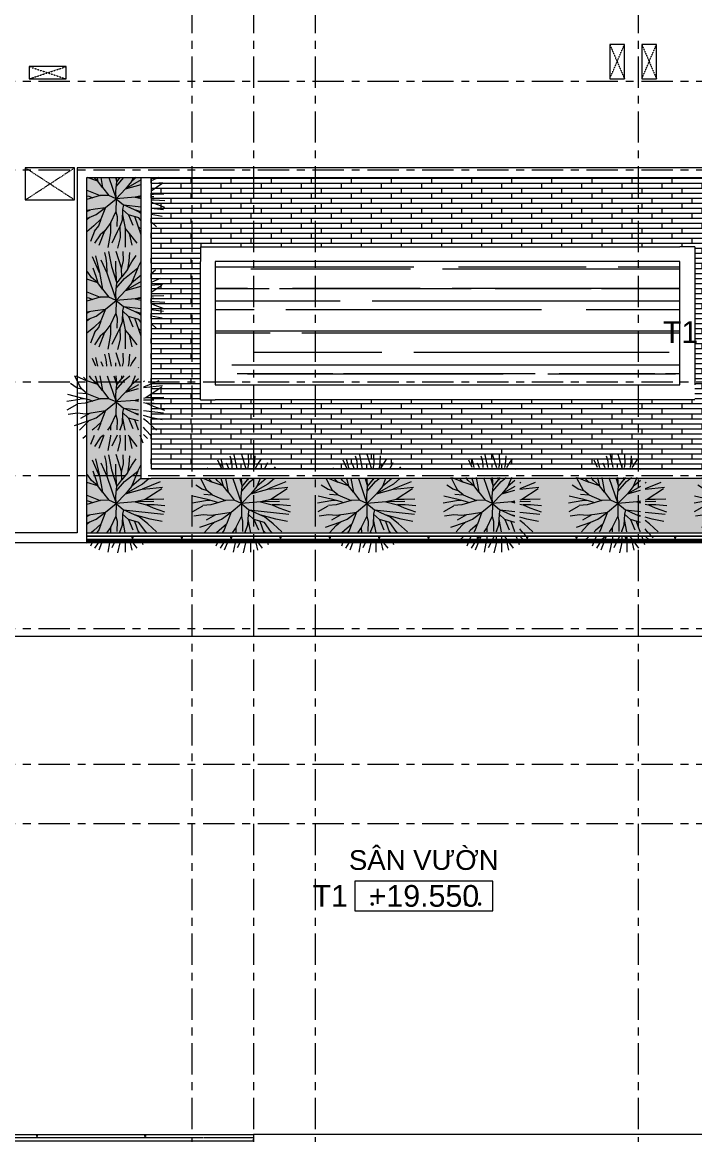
# Model space of a CAD drawing. Header units: millimetres. Extents: x -55734 to 162275, y -23881 to 125548.
# Drawn here: x 4513 to 18150, y 11595 to 34149 of the extents above; entities that cross this region are included whole.
import ezdxf
from ezdxf.enums import TextEntityAlignment as Align
from ezdxf.xclip import XClip

# ---------------------------------------------------------------- set-up
doc = ezdxf.new("R2010")
doc.units = ezdxf.units.MM
doc.header["$XCLIPFRAME"] = 0
doc.linetypes.add('Dash', pattern=[6.35, 3.175, -3.175])
doc.linetypes.add('Grid Line', pattern=[22.225, 12.7, -3.175, 3.175, -3.175])
for name, color, linetype, lineweight in [('@ color hatch', 7, 'Continuous', 13), ('A-DETL-GENF', 31, 'Continuous', 5), ('A-DETL-GENF-HDLN', 161, 'Dash', 5), ('A-FLOR-PATT', 8, 'Continuous', 9), ('CHU-1', 7, 'Continuous', 9), ('DIM', 1, 'Continuous', 5), ('KI-HIEU-1', 151, 'Continuous', 9), ('L-SITE', 91, 'Continuous', 5), ('NET THAY 1', 41, 'Continuous', 5), ('NET THAY 2', 55, 'Continuous', 5), ('NET-THAY', 2, 'Continuous', 9), ('TRUC', 225, 'Continuous', 5)]:
    doc.layers.add(name, color=color, linetype=linetype, lineweight=lineweight)
doc.styles.add('Arial', font='arial_0.ttf')
doc.styles.add('TA1', font='arial_0.ttf')

# ---------------------------------------------------------------- blocks, each defined once
blk = doc.blocks.new('A$C1F0A2BF7')
at = {"layer": '@ color hatch', "ltscale": 0.5}
h = blk.add_hatch(dxfattribs=at)
h.set_pattern_fill('CROSS', color=139, scale=300)
h.set_pattern_definition([(0, (742137.54, 155410.93), (75, 75), [37.5, -112.5]), (90, (742156.29, 155392.18), (-75, 75), [37.5, -112.5])])
edge = h.paths.add_edge_path()
edge.add_line((91885.6, 76825.6), (57579.7, 76586.8))
edge.add_arc((57583.2, 76086.8), 500, 90.39889, 179.17047)
edge.add_line((57083.3, 76094), (94051.8, 76093.9))
edge.add_arc((91910, 73325.7), 3500, 52.27071, 90.39889)
edge = h.paths.add_edge_path()
edge.add_line((93525.8, 76092.4), (94052.3, 76092.4))
edge.add_arc((90717, 74840.3), 3562.6, 20.57572, 20.60192)
edge.add_line((94051.8, 76093.9), (93525.8, 76092.4))
edge = h.paths.add_edge_path()
edge.add_arc((101651.8, 69735.9), 4978.9, 199.90176, 210.6464)
edge.add_line((97368.3, 67197.9), (97668.2, 66748.3))
edge.add_line((97668.2, 66748.3), (97786.2, 66597.1))
edge.add_arc((101660.6, 69727.5), 4981, 218.93709, 284.81082)
edge.add_line((102933.9, 64912), (104142.7, 65227.9))
edge.add_arc((102693.4, 72082.8), 7006.5, 215.23061, 281.9378, ccw=False)
edge = h.paths.add_edge_path()
edge.add_line((95434.2, 71392.4), (95719.4, 71392.4))
edge.add_line((95719.4, 71392.4), (95434.2, 73405.5))
edge.add_arc((78357.8, 71186.5), 17220, 7.40371, 9.03039)
edge.add_line((95364.3, 73889.3), (95434.2, 71480.9))
edge.add_line((95434.2, 71480.9), (95430.4, 71192.4))
edge.add_line((95430.4, 71192.4), (95747.8, 71192.4))
edge.add_line((95747.8, 71192.4), (95740.7, 71242.4))
edge.add_line((95740.7, 71242.4), (95434.2, 71242.4))
edge.add_line((95434.2, 71242.4), (95434.2, 71392.4))
blk = doc.blocks.new('Railing - NBS_RailInfillPnl_Post-658471-MẶT BẰNG CHIẾU MÁI')
at = {"layer": 'NET THAY 2'}
for p, q in [((-13, -5), (-13, 5)), ((13, 5), (-13, 5)), ((13, 5), (13, -5)), ((-13, -5), (13, -5))]:
    blk.add_line(p, q, dxfattribs=at)
blk = doc.blocks.new('Railing - Railing-541580-MẶT BẰNG CHIẾU MÁI')
at = {"layer": 'NET THAY 1'}
for p, q in [((22751, 23727), (5826, 23727)), ((5826, 23727), (22751, 23727)), ((6744, 23660), (5826, 23660)), ((5826, 23600), (22751, 23600)), ((7744, 23660), (6756, 23660)), ((8744, 23660), (7756, 23660)), ((9744, 23660), (8756, 23660)), ((10744, 23660), (9756, 23660)), ((11744, 23660), (10756, 23660)), ((12744, 23660), (11756, 23660)), ((13744, 23660), (12756, 23660)), ((14744, 23660), (13756, 23660)), ((15744, 23660), (14756, 23660)), ((16744, 23660), (15756, 23660)), ((17744, 23660), (16756, 23660)), ((18744, 23660), (17756, 23660)), ((19744, 23660), (18756, 23660)), ((20744, 23660), (19756, 23660)), ((21744, 23660), (20756, 23660)), ((22744, 23660), (21756, 23660))]:
    blk.add_line(p, q, dxfattribs=at)
at = {"rotation": 270}
for p in [(7941, 23630), (10057, 23630), (12172, 23630), (14288, 23630), (16404, 23630), (18519, 23630), (20635, 23630)]:
    blk.add_blockref('Railing - NBS_RailInfillPnl_Post-658471-MẶT BẰNG CHIẾU MÁI', p, dxfattribs=at)
blk = doc.blocks.new('Top Rail Type - Top Rail_Internal_-541583-MẶT BẰNG CHIẾU MÁI')
at = {"layer": 'NET THAY 1'}
for p, q in [((6736, 23641), (5826, 23641)), ((5826, 23619), (6729, 23619)), ((7736, 23641), (6766, 23641)), ((6772, 23619), (7729, 23619)), ((7936, 23641), (7766, 23641)), ((7772, 23619), (7936, 23619)), ((8736, 23641), (7946, 23641)), ((7946, 23619), (8729, 23619)), ((9736, 23641), (8766, 23641)), ((8772, 23619), (9729, 23619)), ((10052, 23641), (9766, 23641)), ((9772, 23619), (10052, 23619)), ((10736, 23641), (10062, 23641)), ((10062, 23619), (10729, 23619)), ((11736, 23641), (10766, 23641)), ((10772, 23619), (11729, 23619)), ((12167, 23641), (11766, 23641)), ((11772, 23619), (12167, 23619)), ((12736, 23641), (12177, 23641)), ((12177, 23619), (12729, 23619)), ((13736, 23641), (12766, 23641)), ((12772, 23619), (13729, 23619)), ((14283, 23641), (13766, 23641)), ((13772, 23619), (14283, 23619)), ((14736, 23641), (14293, 23641)), ((14293, 23619), (14729, 23619)), ((15736, 23641), (14766, 23641)), ((14772, 23619), (15729, 23619)), ((16399, 23641), (15766, 23641)), ((15772, 23619), (16399, 23619)), ((16736, 23641), (16409, 23641)), ((16409, 23619), (16729, 23619)), ((17736, 23641), (16766, 23641)), ((16772, 23619), (17729, 23619)), ((18514, 23641), (17766, 23641)), ((17772, 23619), (18514, 23619)), ((18736, 23641), (18524, 23641)), ((18524, 23619), (18729, 23619)), ((19736, 23641), (18766, 23641)), ((18772, 23619), (19729, 23619)), ((20630, 23641), (19766, 23641)), ((19772, 23619), (20630, 23619)), ((20736, 23641), (20640, 23641)), ((20640, 23619), (20729, 23619)), ((21736, 23641), (20766, 23641)), ((20772, 23619), (21729, 23619)), ((22736, 23641), (21766, 23641)), ((21772, 23619), (22729, 23619)), ((22751, 23619), (22751, 23641))]:
    blk.add_line(p, q, dxfattribs=at)
blk = doc.blocks.new('ALB-RAILING 32 - ALB-BALUSTER-537417-MẶT BẰNG CHIẾU MÁI')
at = {"layer": 'NET THAY 1'}
for p, q in [((-30, 101), (-30, 92)), ((-30, 101), (30, 101)), ((-21, 101), (-30, 101)), ((-30, 92), (-29, 92)), ((30, 92), (-30, 92)), ((-30, 70), (-30, 63)), ((-30, 70), (30, 70)), ((-29, 70), (-30, 70)), ((-30, 63), (-15, 63)), ((30, 63), (-30, 63)), ((-7, 63), (-7, 15)), ((7, 15), (7, 63)), ((15, 63), (30, 63)), ((30, 101), (21, 101)), ((29, 92), (30, 92)), ((30, 70), (29, 70)), ((30, 92), (30, 101)), ((30, 63), (30, 70))]:
    blk.add_line(p, q, dxfattribs=at)
at = {"layer": 'NET THAY 1', "flags": 128}
for points in [[(-7, 3), (-7, 4), (-7, 4), (-7, 5), (-7, 5), (-7, 5), (-7, 6), (-7, 6), (-7, 7), (-7, 7), (-7, 8), (-7, 8), (-7, 9), (-7, 10), (-7, 10), (-7, 11), (-7, 11), (-7, 12), (-7, 12), (-7, 13), (-7, 14), (-7, 14), (-7, 15), (-7, 15)], [(7, 15), (7, 14), (7, 14), (7, 13), (7, 13), (7, 12), (7, 11), (7, 11), (7, 10), (7, 10), (7, 9), (7, 9), (7, 8), (7, 8), (7, 7), (7, 7), (7, 6), (7, 6), (7, 5), (7, 5), (7, 4), (7, 4), (7, 3), (7, 3), (7, 3), (7, 2), (7, 2), (7, 2), (7, 1), (7, 1), (7, 1), (7, 1), (7, 1), (7, 0), (7, 0), (7, 0), (7, 0), (7, 0), (7, 0), (7, 0)], [(7, 0), (7, 0), (7, -1), (7, -1), (7, -1), (7, -1), (7, -2)], [(-5, -5), (-5, -4), (-6, -4), (-6, -4)], [(0, -7), (0, -7), (-1, -7), (-1, -7), (-1, -7), (-1, -7), (-2, -7)], [(6, -4), (6, -4), (6, -4), (5, -4), (5, -5), (5, -5), (5, -5), (5, -5), (4, -5), (4, -6), (4, -6), (4, -6), (4, -6), (3, -6), (3, -6), (3, -6), (3, -7), (2, -7), (2, -7), (2, -7), (1, -7), (1, -7), (1, -7), (1, -7), (0, -7), (0, -7), (0, -7)]]:
    blk.add_lwpolyline(points, dxfattribs=at)
at = {"layer": 'NET THAY 1'}
for start, end in [(90, 270), (270, 90)]:
    blk.add_arc((0, 0), 7, start, end, dxfattribs=at)
blk = doc.blocks.new('Railing - Railing-573255-MẶT BẰNG CHIẾU MÁI')
at = {"layer": 'NET THAY 1'}
for p, q in [((401, 11600), (401, 0)), ((401, 11600), (9198, 11600)), ((461, 11540), (461, 11181)), ((461, 11540), (1192, 11540)), ((1204, 11540), (2192, 11540)), ((2204, 11540), (3192, 11540)), ((3204, 11540), (4192, 11540)), ((4204, 11540), (5192, 11540)), ((5204, 11540), (6192, 11540)), ((6204, 11540), (7192, 11540)), ((7204, 11540), (8192, 11540)), ((8204, 11540), (9192, 11540)), ((9198, 11600), (9198, 11590)), ((9198, 11504), (9198, 11492)), ((528, 127), (528, 11473)), ((528, 11473), (9198, 11473)), ((528, 11473), (528, 127)), ((528, 11473), (9198, 11473)), ((9198, 11482), (9198, 11473)), ((461, 11169), (461, 10181)), ((461, 10169), (461, 9181)), ((461, 9169), (461, 8181)), ((461, 8169), (461, 7181)), ((461, 7169), (461, 6181)), ((461, 6169), (461, 5181)), ((461, 5169), (461, 4181)), ((461, 4169), (461, 3181)), ((461, 3169), (461, 2181)), ((461, 2169), (461, 1181)), ((461, 1169), (461, 181)), ((461, 169), (461, 60)), ((1442, 60), (461, 60)), ((9198, 127), (528, 127)), ((9198, 127), (528, 127)), ((2442, 60), (1453, 60)), ((3442, 60), (2453, 60)), ((4442, 60), (3453, 60)), ((5442, 60), (4453, 60)), ((6442, 60), (5453, 60)), ((7442, 60), (6453, 60)), ((8442, 60), (7453, 60)), ((9198, 60), (8453, 60)), ((9198, 0), (401, 0))]:
    blk.add_line(p, q, dxfattribs=at)
for points, knots in [([(471, 11530), (470, 11531), (468, 11532), (467, 11534), (466, 11535), (465, 11535), (464, 11536), (464, 11537), (463, 11537), (462, 11538), (462, 11539), (461, 11539), (461, 11540), (461, 11540), (461, 11540)], [-1, -1, -1, -1, -0.833333, -0.75, -0.666667, -0.625, -0.583333, -0.5, -0.458333, -0.416667, -0.333333, -0.25, -0.166667, 0, 0, 0, 0]), ([(528, 11473), (528, 11473), (527, 11473), (527, 11474), (526, 11475), (525, 11475), (525, 11476), (524, 11477), (523, 11477), (522, 11478), (521, 11479), (520, 11480), (518, 11482), (517, 11484), (516, 11485)], [-1, -1, -1, -1, -0.833333, -0.75, -0.666667, -0.583333, -0.541667, -0.5, -0.416667, -0.375, -0.333333, -0.25, -0.166667, 0, 0, 0, 0]), ([(461, 60), (461, 60), (461, 60), (461, 61), (462, 61), (462, 62), (463, 62), (464, 63), (464, 64), (465, 65), (466, 66), (467, 66), (468, 68), (470, 69), (471, 70)], [0, 0, 0, 0, 0.166667, 0.25, 0.333333, 0.416667, 0.458333, 0.5, 0.583333, 0.666667, 0.708333, 0.75, 0.833333, 1, 1, 1, 1]), ([(516, 115), (517, 116), (518, 118), (520, 120), (521, 121), (522, 122), (523, 122), (524, 123), (525, 124), (525, 125), (526, 125), (527, 126), (527, 127), (528, 127), (528, 127)], [0, 0, 0, 0, 0.166667, 0.25, 0.333333, 0.375, 0.416667, 0.5, 0.541667, 0.583333, 0.666667, 0.75, 0.833333, 1, 1, 1, 1])]:
    blk.add_open_spline(points, degree=3, knots=knots, dxfattribs=at)
at = {"extrusion": (0, 0, -1), "zscale": -1}
for p, rotation in [((-431, 11570), 90), ((-2622, 11570), 90), ((-4814, 11570), 90), ((-7006, 11570), 90), ((-2622, 30), 270), ((-4814, 30), 270), ((-7006, 30), 270)]:
    blk.add_blockref('Railing - NBS_RailInfillPnl_Post-658471-MẶT BẰNG CHIẾU MÁI', p, dxfattribs=dict(at, rotation=rotation))
for p in [(-431, 9647), (-431, 7723), (-431, 5800), (-431, 3877), (-431, 1953), (-431, 30)]:
    blk.add_blockref('Railing - NBS_RailInfillPnl_Post-658471-MẶT BẰNG CHIẾU MÁI', p, dxfattribs=at)
blk = doc.blocks.new('CAY XANH 1 - new block_dwg_110_植栽_中_高木 - 落葉1_φ4000_H5500-1445069-IDEA-4th Storey - Detail-V34-MẶT BẰNG CHIẾU MÁI')
at = {"layer": 'L-SITE'}
for p, q in [((10, 497), (319, 856)), ((690, 856), (625, 696)), ((1738, 856), (1421, 728)), ((1421, 612), (1887, 662)), ((1855, 599), (1421, 313)), ((1538, 78), (1421, 76)), ((-1178, -520), (-1041, -445)), ((1021, -345), (303, -262)), ((1534, -57), (1421, -54)), ((1923, -449), (1421, -391)), ((1984, -88), (1545, -58)), ((-1178, -836), (-1077, -745)), ((1021, -1458), (762, -724)), ((1865, -721), (1421, -638)), ((-1024, -1718), (-864, -1308)), ((1021, -1236), (902, -1122)), ((1640, -1145), (1421, -943)), ((855, -1808), (552, -1405)), ((1438, -1391), (1421, -1374))]:
    blk.add_line(p, q, dxfattribs=at)
at = {"layer": 'L-SITE', "flags": 128}
for points in [[(-784, 856), (-743, 713), (-1165, 856)], [(-620, 856), (-546, 458), (-743, 713), (-903, 856)], [(-546, 458), (-295, 133), (-645, 125)], [(-292, 856), (0, 0), (-295, 133)], [(-22, 856), (30, 691), (162, 856)], [(1021, 120), (773, 64), (0, 0), (-10, 303), (30, 691), (18, 856)], [(818, 856), (625, 696), (384, 396), (0, 0), (305, -251), (268, -432)], [(1021, 760), (384, 396), (1021, 571)], [(-1178, 346), (-645, 125), (-1178, -32)], [(-1178, 119), (-1104, 101), (-945, 37)], [(-1178, -785), (-1092, -755), (-807, -637), (-423, -352), (0, 0), (-5, -527)], [(1021, 69), (773, 64), (1021, 4)], [(1939, 182), (1516, 167), (1421, 166)], [(-1178, -466), (-846, -416), (-423, -352), (-610, -834), (-905, -1095), (-1178, -1337)], [(508, -651), (268, -432), (248, -870), (165, -1101)], [(1021, -530), (743, -453), (305, -251)], [(1421, -128), (1512, -168), (1971, -338)], [(-867, -1310), (-703, -1095), (-608, -832)], [(-217, -960), (-5, -527), (44, -720), (39, -1126)], [(258, -651), (365, -1191), (365, -1967)], [(1021, -898), (931, -773), (508, -651), (685, -1070)], [(1021, -609), (935, -541), (743, -453)], [(-682, -1880), (-458, -1297), (-645, -1459), (-866, -1803)], [(-321, -1974), (-207, -1385), (-217, -960), (-458, -1297)], [(76, -1999), (175, -1573), (165, -1101), (52, -1342), (-170, -1795)], [(659, -1888), (552, -1405), (365, -1191)]]:
    blk.add_lwpolyline(points, dxfattribs=at)
blk = doc.blocks.new('CAY XANH 1 - new block_dwg-V35-MẶT BẰNG CHIẾU MÁI')
at = {"xscale": 0.5, "yscale": 0.5, "zscale": 0.5}
blk.add_blockref('CAY XANH 1 - new block_dwg_110_植栽_中_高木 - 落葉1_φ4000_H5500-1445069-IDEA-4th Storey - Detail-V34-MẶT BẰNG CHIẾU MÁI', (-494874, 495980), dxfattribs=at)
blk = doc.blocks.new('CAY XANH 1 - CAY XANH 1-V38-MẶT BẰNG CHIẾU MÁI')
blk.add_blockref('CAY XANH 1 - new block_dwg-V35-MẶT BẰNG CHIẾU MÁI', (494876, -495981))
blk = doc.blocks.new('CAY XANH 1 - new block_dwg_110_植栽_中_高木 - 落葉1_φ4000_H5500-1445069-IDEA-4th Storey - Detail-V39-MẶT BẰNG CHIẾU MÁI')
at = {"layer": 'L-SITE'}
for p, q in [((-667, 1111), (-958, 1760)), ((879, 1317), (625, 696)), ((1796, 880), (1057, 580)), ((1855, 599), (1188, 159)), ((-1178, -520), (-1041, -445)), ((1923, -449), (303, -262)), ((1984, -88), (1545, -58)), ((-1178, -836), (-1077, -745)), ((258, -651), (364, -1189)), ((926, -1189), (762, -724)), ((972, -1189), (902, -1122)), ((-1024, -1718), (-974, -1589)), ((-729, -1589), (-866, -1803)), ((-682, -1880), (-570, -1589)), ((-321, -1974), (-247, -1589)), ((-69, -1589), (-170, -1795)), ((76, -1999), (171, -1589)), ((365, -1589), (365, -1967)), ((659, -1888), (593, -1589)), ((855, -1808), (690, -1589)), ((1097, -1672), (1068, -1589))]:
    blk.add_line(p, q, dxfattribs=at)
at = {"layer": 'L-SITE', "flags": 128}
for points in [[(-838, 1808), (-670, 1129), (-546, 458), (-743, 713), (-989, 932), (-1147, 1149), (-1178, 1189)], [(-472, 1941), (-408, 1715), (-389, 1474), (-379, 1110)], [(-306, 1976), (-181, 1368), (30, 691), (242, 956)], [(-5, 2000), (224, 1272), (298, 1613), (285, 1980)], [(541, 1934), (518, 1586), (459, 1252), (641, 1557), (813, 1820)], [(-615, 1645), (-379, 1110), (0, 0), (-295, 133)], [(1939, 182), (1516, 167), (1206, 162), (773, 64), (0, 0), (-10, 303), (30, 691), (-10, 1257), (-10, 1592)], [(10, 497), (348, 890), (879, 1317), (1021, 1583)], [(-934, 1324), (-819, 978), (-743, 713), (-1178, 860)], [(1021, 1024), (625, 696), (384, 396), (0, 0), (305, -251), (268, -432)], [(459, 1252), (242, 956), (224, 1272)], [(1340, 1011), (1074, 790), (384, 396), (1064, 582), (1374, 607), (1887, 662)], [(-546, 458), (-295, 133), (-645, 125)], [(-1178, 346), (-645, 125), (-1178, -32)], [(-1178, 119), (-1104, 101), (-945, 37)], [(-1178, -785), (-1092, -755), (-807, -637), (-423, -352), (0, 0), (-5, -527)], [(1538, 78), (773, 64), (1241, -50)], [(-1178, -466), (-846, -416), (-423, -352), (-610, -834), (-905, -1095), (-1012, -1189)], [(508, -651), (268, -432), (248, -870), (165, -1101)], [(1865, -721), (1389, -632), (743, -453), (305, -251)], [(1534, -57), (1241, -50), (1512, -168), (1971, -338)], [(-775, -1189), (-703, -1095), (-608, -832)], [(-217, -960), (-5, -527), (44, -720), (39, -1126)], [(1244, -1189), (1191, -1135), (931, -773), (508, -651), (685, -1070)], [(1640, -1145), (1284, -817), (935, -541), (743, -453)], [(-211, -1189), (-217, -960), (-381, -1189)], [(167, -1189), (165, -1101), (123, -1189)]]:
    blk.add_lwpolyline(points, dxfattribs=at)
blk = doc.blocks.new('CAY XANH 1 - new block_dwg-V40-MẶT BẰNG CHIẾU MÁI')
at = {"xscale": 0.5, "yscale": 0.5, "zscale": 0.5}
blk.add_blockref('CAY XANH 1 - new block_dwg_110_植栽_中_高木 - 落葉1_φ4000_H5500-1445069-IDEA-4th Storey - Detail-V39-MẶT BẰNG CHIẾU MÁI', (-494874, 495980), dxfattribs=at)
blk = doc.blocks.new('CAY XANH 1 - CAY XANH 1-V42-MẶT BẰNG CHIẾU MÁI')
blk.add_blockref('CAY XANH 1 - new block_dwg-V40-MẶT BẰNG CHIẾU MÁI', (494876, -495981))
blk = doc.blocks.new('CAY XANH 1 - new block_dwg_110_植栽_中_高木 - 落葉1_φ4000_H5500-1445069-IDEA-4th Storey - Detail-V43-MẶT BẰNG CHIẾU MÁI')
at = {"layer": 'L-SITE'}
for p, q in [((-667, 1111), (-958, 1760)), ((879, 1317), (625, 696)), ((1602, 1227), (1421, 1077)), ((1796, 880), (1421, 728)), ((1421, 612), (1887, 662)), ((1855, 599), (1421, 313)), ((1538, 78), (1421, 76)), ((-1178, -520), (-1041, -445)), ((1021, -345), (303, -262)), ((1534, -57), (1421, -54)), ((1923, -449), (1421, -391)), ((1984, -88), (1545, -58)), ((-1178, -836), (-1077, -745)), ((1021, -1458), (762, -724)), ((1865, -721), (1421, -638)), ((-1024, -1718), (-864, -1308)), ((1021, -1236), (902, -1122)), ((1640, -1145), (1421, -943)), ((855, -1808), (552, -1405)), ((1438, -1391), (1421, -1374))]:
    blk.add_line(p, q, dxfattribs=at)
at = {"layer": 'L-SITE', "flags": 128}
for points in [[(-838, 1808), (-670, 1129), (-546, 458), (-743, 713), (-989, 932), (-1147, 1149), (-1178, 1189)], [(-472, 1941), (-408, 1715), (-389, 1474), (-379, 1110)], [(-306, 1976), (-181, 1368), (30, 691), (242, 956)], [(-5, 2000), (224, 1272), (298, 1613), (285, 1980)], [(541, 1934), (518, 1586), (459, 1252), (641, 1557), (813, 1820)], [(-615, 1645), (-379, 1110), (0, 0), (-295, 133)], [(1021, 120), (773, 64), (0, 0), (-10, 303), (30, 691), (-10, 1257), (-10, 1592)], [(10, 497), (348, 890), (879, 1317), (1021, 1583)], [(-934, 1324), (-819, 978), (-743, 713), (-1178, 860)], [(1021, 1024), (625, 696), (384, 396), (0, 0), (305, -251), (268, -432)], [(459, 1252), (242, 956), (224, 1272)], [(-546, 458), (-295, 133), (-645, 125)], [(1021, 760), (384, 396), (1021, 571)], [(-1178, 346), (-645, 125), (-1178, -32)], [(-1178, 119), (-1104, 101), (-945, 37)], [(-1178, -785), (-1092, -755), (-807, -637), (-423, -352), (0, 0), (-5, -527)], [(1021, 69), (773, 64), (1021, 4)], [(1939, 182), (1516, 167), (1421, 166)], [(-1178, -466), (-846, -416), (-423, -352), (-610, -834), (-905, -1095), (-1178, -1337)], [(508, -651), (268, -432), (248, -870), (165, -1101)], [(1021, -530), (743, -453), (305, -251)], [(1421, -128), (1512, -168), (1971, -338)], [(-867, -1310), (-703, -1095), (-608, -832)], [(-217, -960), (-5, -527), (44, -720), (39, -1126)], [(258, -651), (365, -1191), (365, -1967)], [(1021, -898), (931, -773), (508, -651), (685, -1070)], [(1021, -609), (935, -541), (743, -453)], [(-682, -1880), (-458, -1297), (-645, -1459), (-866, -1803)], [(-321, -1974), (-207, -1385), (-217, -960), (-458, -1297)], [(76, -1999), (175, -1573), (165, -1101), (52, -1342), (-170, -1795)], [(659, -1888), (552, -1405), (365, -1191)]]:
    blk.add_lwpolyline(points, dxfattribs=at)
blk = doc.blocks.new('CAY XANH 1 - new block_dwg-V44-MẶT BẰNG CHIẾU MÁI')
at = {"xscale": 0.5, "yscale": 0.5, "zscale": 0.5}
blk.add_blockref('CAY XANH 1 - new block_dwg_110_植栽_中_高木 - 落葉1_φ4000_H5500-1445069-IDEA-4th Storey - Detail-V43-MẶT BẰNG CHIẾU MÁI', (-494874, 495980), dxfattribs=at)
blk = doc.blocks.new('CAY XANH 1 - CAY XANH 1-V45-MẶT BẰNG CHIẾU MÁI')
blk.add_blockref('CAY XANH 1 - new block_dwg-V44-MẶT BẰNG CHIẾU MÁI', (494876, -495981))
blk = doc.blocks.new('CAY XANH 1 - new block_dwg_110_植栽_中_高木 - 落葉1_φ4000_H5500-1445069-IDEA-4th Storey - Detail-682244-MẶT BẰNG CHIẾU MÁI')
at = {"layer": 'L-SITE'}
for p, q in [((-838, 1808), (-751, 1456)), ((-306, 1976), (-199, 1456)), ((-5, 2000), (166, 1456)), ((-822, 1456), (-958, 1760)), ((-615, 1645), (-531, 1456)), ((-10, 1456), (-10, 1592)), ((913, 1380), (932, 1417)), ((772, 1056), (625, 696)), ((-1850, 759), (-1578, 578)), ((-1570, 578), (-1398, 529)), ((1738, 856), (1113, 603)), ((1153, 856), (1113, 822)), ((1855, 599), (1188, 159)), ((-2000, 33), (-1462, 119)), ((-1453, 121), (-1278, 144)), ((1538, 78), (1113, 70)), ((-1975, -315), (-1571, -88)), ((-1423, -653), (-1041, -445)), ((913, -333), (303, -262)), ((1113, -19), (1241, -50)), ((1923, -449), (1113, -356)), ((1984, -88), (1545, -58)), ((258, -651), (355, -1144)), ((913, -531), (743, -453)), ((910, -1144), (762, -724)), ((-1186, -1344), (-1342, -1483)), ((-1024, -1718), (-878, -1344)), ((-682, -1880), (-476, -1344)), ((51, -1344), (-170, -1795)), ((365, -1344), (365, -1967)), ((914, -1133), (902, -1122)), ((1097, -1672), (981, -1344)), ((1278, -1483), (1113, -1324)), ((855, -1808), (552, -1405))]:
    blk.add_line(p, q, dxfattribs=at)
at = {"layer": 'L-SITE', "flags": 128}
for points in [[(-472, 1941), (-408, 1715), (-389, 1474), (-388, 1456)], [(264, 1456), (298, 1613), (285, 1980)], [(541, 1934), (518, 1586), (495, 1456)], [(581, 1456), (641, 1557), (813, 1820)], [(-1522, 376), (-1182, 348), (-1399, 530), (-1482, 672), (-1674, 1056)], [(-1634, 1056), (-1182, 862), (-1319, 1008)], [(-845, 1056), (-819, 978), (-743, 713), (-1182, 862)], [(-657, 1056), (-546, 458), (-743, 713), (-989, 932), (-1079, 1056)], [(-361, 1056), (0, 0), (-295, 133)], [(-84, 1056), (30, 691), (242, 956)], [(913, 96), (773, 64), (0, 0), (-10, 303), (30, 691), (4, 1056)], [(913, 934), (625, 696), (384, 396), (0, 0), (305, -251), (268, -432)], [(10, 497), (348, 890), (555, 1056)], [(315, 1056), (242, 956), (237, 1056)], [(-546, 458), (-295, 133), (-645, 125)], [(913, 698), (384, 396), (913, 541)], [(1113, 586), (1374, 607), (1887, 662)], [(-1974, 319), (-1451, 187), (-1104, 101), (-945, 37)], [(-1683, -957), (-1092, -755), (-807, -637), (-423, -352), (0, 0), (-5, -527)], [(-1182, 348), (-645, 125), (-1245, -52), (-1564, -80)], [(913, 67), (773, 64), (913, 30)], [(1939, 182), (1516, 167), (1206, 162), (1113, 141)], [(-1938, -494), (-1560, -440), (-1235, -475), (-846, -416), (-423, -352), (-610, -834), (-905, -1095), (-961, -1144)], [(508, -651), (268, -432), (248, -870), (165, -1101)], [(913, -500), (743, -453), (305, -251)], [(1534, -57), (1241, -50), (1512, -168), (1971, -338)], [(-1475, -1144), (-1244, -895), (-1077, -745)], [(-740, -1144), (-703, -1095), (-608, -832)], [(-217, -960), (-5, -527), (44, -720), (39, -1126)], [(913, -768), (508, -651), (685, -1070)], [(1865, -721), (1389, -632), (1113, -555)], [(1640, -1145), (1284, -817), (1113, -681)], [(-512, -1344), (-645, -1459), (-866, -1803)], [(-212, -1144), (-217, -960), (-348, -1144)], [(-321, -1974), (-207, -1385), (-208, -1344)], [(76, -1999), (175, -1573), (170, -1344)], [(166, -1144), (165, -1101), (145, -1144)], [(659, -1888), (552, -1405), (498, -1344)], [(1438, -1391), (1191, -1135), (1113, -1026)]]:
    blk.add_lwpolyline(points, dxfattribs=at)
blk = doc.blocks.new('CAY XANH 1 - new block_dwg-682243-MẶT BẰNG CHIẾU MÁI')
at = {"xscale": 0.5, "yscale": 0.5, "zscale": 0.5}
blk.add_blockref('CAY XANH 1 - new block_dwg_110_植栽_中_高木 - 落葉1_φ4000_H5500-1445069-IDEA-4th Storey - Detail-682244-MẶT BẰNG CHIẾU MÁI', (-494874, 495980), dxfattribs=at)
blk = doc.blocks.new('CAY XANH 1 - CAY XANH 1-678680-MẶT BẰNG CHIẾU MÁI')
blk.add_blockref('CAY XANH 1 - new block_dwg-682243-MẶT BẰNG CHIẾU MÁI', (494876, -495981))
blk = doc.blocks.new('CAY XANH 1 - new block_dwg_110_植栽_中_高木 - 落葉1_φ4000_H5500-1445069-IDEA-4th Storey - Detail-V50-MẶT BẰNG CHIẾU MÁI')
at = {"layer": 'L-SITE'}
for p, q in [((-838, 1808), (-740, 1411)), ((-306, 1976), (-190, 1411)), ((-5, 2000), (181, 1411)), ((-1356, 1411), (-1389, 1451)), ((-801, 1411), (-958, 1760)), ((-615, 1645), (-511, 1411)), ((-10, 1411), (-10, 1592)), ((929, 1411), (1065, 1665)), ((1364, 1487), (1307, 1411)), ((754, 1011), (625, 696)), ((-1850, 759), (-1578, 578)), ((-1570, 578), (-1398, 529)), ((1796, 880), (1057, 580)), ((1855, 599), (1188, 159)), ((-2000, 33), (-1462, 119)), ((-1453, 121), (-1278, 144)), ((-1975, -315), (-1571, -88)), ((-1423, -653), (-1041, -445)), ((1923, -449), (303, -262)), ((1984, -88), (1545, -58)), ((258, -651), (364, -1189)), ((926, -1189), (762, -724)), ((972, -1189), (902, -1122)), ((-1024, -1718), (-974, -1589)), ((-729, -1589), (-866, -1803)), ((-682, -1880), (-570, -1589)), ((-321, -1974), (-247, -1589)), ((-69, -1589), (-170, -1795)), ((76, -1999), (171, -1589)), ((365, -1589), (365, -1967)), ((659, -1888), (593, -1589)), ((855, -1808), (695, -1596)), ((1097, -1672), (1068, -1589))]:
    blk.add_line(p, q, dxfattribs=at)
at = {"layer": 'L-SITE', "flags": 128}
for points in [[(-472, 1941), (-408, 1715), (-389, 1474), (-387, 1411)], [(254, 1411), (298, 1613), (285, 1980)], [(541, 1934), (518, 1586), (487, 1411)], [(554, 1411), (641, 1557), (813, 1820)], [(-1522, 376), (-1182, 348), (-1399, 530), (-1482, 672), (-1651, 1011)], [(-1528, 1011), (-1182, 862), (-1319, 1008)], [(-830, 1011), (-819, 978), (-743, 713), (-1182, 862)], [(-649, 1011), (-546, 458), (-743, 713), (-989, 932), (-1046, 1011)], [(-345, 1011), (0, 0), (-295, 133)], [(-70, 1011), (30, 691), (242, 956)], [(1939, 182), (1516, 167), (1206, 162), (773, 64), (0, 0), (-10, 303), (30, 691), (7, 1011)], [(1005, 1011), (625, 696), (384, 396), (0, 0), (305, -251), (268, -432)], [(10, 497), (348, 890), (498, 1011)], [(282, 1011), (242, 956), (239, 1011)], [(1340, 1011), (1074, 790), (384, 396), (1064, 582), (1374, 607), (1887, 662)], [(-546, 458), (-295, 133), (-645, 125)], [(-1974, 319), (-1451, 187), (-1104, 101), (-945, 37)], [(-1683, -957), (-1092, -755), (-807, -637), (-423, -352), (0, 0), (-5, -527)], [(-1182, 348), (-645, 125), (-1245, -52), (-1564, -80)], [(1538, 78), (773, 64), (1241, -50)], [(-1938, -494), (-1560, -440), (-1235, -475), (-846, -416), (-423, -352), (-610, -834), (-905, -1095), (-1012, -1189)], [(508, -651), (268, -432), (248, -870), (165, -1101)], [(1865, -721), (1389, -632), (743, -453), (305, -251)], [(1534, -57), (1241, -50), (1512, -168), (1971, -338)], [(-1517, -1189), (-1244, -895), (-1077, -745)], [(-775, -1189), (-703, -1095), (-608, -832)], [(-217, -960), (-5, -527), (44, -720), (39, -1126)], [(1244, -1189), (1191, -1135), (931, -773), (508, -651), (685, -1070)], [(1640, -1145), (1284, -817), (935, -541), (743, -453)], [(-211, -1189), (-217, -960), (-381, -1189)], [(167, -1189), (165, -1101), (123, -1189)]]:
    blk.add_lwpolyline(points, dxfattribs=at)
blk = doc.blocks.new('CAY XANH 1 - new block_dwg-V51-MẶT BẰNG CHIẾU MÁI')
at = {"xscale": 0.5, "yscale": 0.5, "zscale": 0.5}
blk.add_blockref('CAY XANH 1 - new block_dwg_110_植栽_中_高木 - 落葉1_φ4000_H5500-1445069-IDEA-4th Storey - Detail-V50-MẶT BẰNG CHIẾU MÁI', (-494874, 495980), dxfattribs=at)
blk = doc.blocks.new('CAY XANH 1 - CAY XANH 1-V53-MẶT BẰNG CHIẾU MÁI')
blk.add_blockref('CAY XANH 1 - new block_dwg-V51-MẶT BẰNG CHIẾU MÁI', (494876, -495981))
blk = doc.blocks.new('CAY XANH 1 - new block_dwg_110_植栽_中_高木 - 落葉1_φ4000_H5500-1445069-IDEA-4th Storey - Detail-V54-MẶT BẰNG CHIẾU MÁI')
at = {"layer": 'L-SITE'}
for p, q in [((-838, 1808), (-740, 1411)), ((-306, 1976), (-190, 1411)), ((-5, 2000), (181, 1411)), ((-1356, 1411), (-1389, 1451)), ((-801, 1411), (-958, 1760)), ((-615, 1645), (-511, 1411)), ((-10, 1411), (-10, 1592)), ((929, 1411), (1065, 1665)), ((1364, 1487), (1307, 1411)), ((754, 1011), (625, 696)), ((-1850, 759), (-1578, 578)), ((-1570, 578), (-1398, 529)), ((1796, 880), (1057, 580)), ((1855, 599), (1188, 159)), ((-2000, 33), (-1462, 119)), ((-1453, 121), (-1278, 144)), ((-1975, -315), (-1571, -88)), ((-1423, -653), (-1041, -445)), ((1923, -449), (303, -262)), ((1984, -88), (1545, -58)), ((258, -651), (364, -1189)), ((926, -1189), (762, -724)), ((972, -1189), (902, -1122)), ((-1024, -1718), (-974, -1589)), ((-729, -1589), (-866, -1803)), ((-682, -1880), (-570, -1589)), ((-321, -1974), (-247, -1589)), ((-69, -1589), (-170, -1795)), ((76, -1999), (171, -1589)), ((365, -1589), (365, -1967)), ((659, -1888), (593, -1589)), ((855, -1808), (690, -1589)), ((1097, -1672), (1068, -1589))]:
    blk.add_line(p, q, dxfattribs=at)
at = {"layer": 'L-SITE', "flags": 128}
for points in [[(-472, 1941), (-408, 1715), (-389, 1474), (-387, 1411)], [(254, 1411), (298, 1613), (285, 1980)], [(541, 1934), (518, 1586), (487, 1411)], [(554, 1411), (641, 1557), (813, 1820)], [(-1522, 376), (-1182, 348), (-1399, 530), (-1482, 672), (-1651, 1011)], [(-1528, 1011), (-1182, 862), (-1319, 1008)], [(-830, 1011), (-819, 978), (-743, 713), (-1182, 862)], [(-649, 1011), (-546, 458), (-743, 713), (-989, 932), (-1046, 1011)], [(-345, 1011), (0, 0), (-295, 133)], [(-70, 1011), (30, 691), (242, 956)], [(1939, 182), (1516, 167), (1206, 162), (773, 64), (0, 0), (-10, 303), (30, 691), (7, 1011)], [(1005, 1011), (625, 696), (384, 396), (0, 0), (305, -251), (268, -432)], [(10, 497), (348, 890), (498, 1011)], [(282, 1011), (242, 956), (239, 1011)], [(1340, 1011), (1074, 790), (384, 396), (1064, 582), (1374, 607), (1887, 662)], [(-546, 458), (-295, 133), (-645, 125)], [(-1974, 319), (-1451, 187), (-1104, 101), (-945, 37)], [(-1683, -957), (-1092, -755), (-807, -637), (-423, -352), (0, 0), (-5, -527)], [(-1182, 348), (-645, 125), (-1245, -52), (-1564, -80)], [(1538, 78), (773, 64), (1241, -50)], [(-1938, -494), (-1560, -440), (-1235, -475), (-846, -416), (-423, -352), (-610, -834), (-905, -1095), (-1012, -1189)], [(508, -651), (268, -432), (248, -870), (165, -1101)], [(1865, -721), (1389, -632), (743, -453), (305, -251)], [(1534, -57), (1241, -50), (1512, -168), (1971, -338)], [(-1517, -1189), (-1244, -895), (-1077, -745)], [(-775, -1189), (-703, -1095), (-608, -832)], [(-217, -960), (-5, -527), (44, -720), (39, -1126)], [(1244, -1189), (1191, -1135), (931, -773), (508, -651), (685, -1070)], [(1640, -1145), (1284, -817), (935, -541), (743, -453)], [(-211, -1189), (-217, -960), (-381, -1189)], [(167, -1189), (165, -1101), (123, -1189)]]:
    blk.add_lwpolyline(points, dxfattribs=at)
blk = doc.blocks.new('CAY XANH 1 - new block_dwg-V55-MẶT BẰNG CHIẾU MÁI')
at = {"xscale": 0.5, "yscale": 0.5, "zscale": 0.5}
blk.add_blockref('CAY XANH 1 - new block_dwg_110_植栽_中_高木 - 落葉1_φ4000_H5500-1445069-IDEA-4th Storey - Detail-V54-MẶT BẰNG CHIẾU MÁI', (-494874, 495980), dxfattribs=at)
blk = doc.blocks.new('CAY XANH 1 - CAY XANH 1-V56-MẶT BẰNG CHIẾU MÁI')
blk.add_blockref('CAY XANH 1 - new block_dwg-V55-MẶT BẰNG CHIẾU MÁI', (494876, -495981))
blk = doc.blocks.new('Family2 - Family1 2-691888-MẶT BẰNG CHIẾU MÁI')
at = {"layer": 'A-DETL-GENF'}
for p, q in [((750, 250), (0, 250)), ((0, 250), (0, 0)), ((750, 0), (750, 250)), ((0, 0), (750, 0))]:
    blk.add_line(p, q, dxfattribs=at)
at = {"layer": 'A-DETL-GENF-HDLN'}
for p, q in [((0, 250), (750, 1)), ((0, 0), (750, 249))]:
    blk.add_line(p, q, dxfattribs=at)
blk = doc.blocks.new('Family2 - Family1 2-691650-MẶT BẰNG CHIẾU MÁI')
at = {"layer": 'A-DETL-GENF'}
for p, q in [((300, 700), (0, 700)), ((0, 700), (0, 0)), ((300, 0), (300, 700)), ((0, 0), (300, 0))]:
    blk.add_line(p, q, dxfattribs=at)
at = {"layer": 'A-DETL-GENF-HDLN'}
for p, q in [((0, 700), (300, 1)), ((0, 0), (300, 699))]:
    blk.add_line(p, q, dxfattribs=at)
blk = doc.blocks.new('Family1 - Family1-701915-MẶT BẰNG CHIẾU MÁI')
at = {"layer": 'A-DETL-GENF'}
for p, q in [((1000, 653), (0, 653)), ((0, 653), (0, 0)), ((1000, 0), (1000, 653)), ((0, 0), (1000, 0))]:
    blk.add_line(p, q, dxfattribs=at)
at = {"layer": 'A-DETL-GENF-HDLN'}
for p, q in [((0, 653), (1000, 1)), ((0, 0), (1000, 652))]:
    blk.add_line(p, q, dxfattribs=at)
blk = doc.blocks.new('A$C7E716810')
at = {"layer": 'A-FLOR-PATT', "lineweight": 5}
h = blk.add_hatch(dxfattribs=at)
h.set_pattern_fill('FP_30', color=256, style=0, pattern_type=2)
h.set_pattern_definition([(97.219, (-2041170.8, -1851893.42), (-100.375984, 77.8062945), [23.812, -155.793]), (52.219, (-2041170.8, -1851893.42), (-100.3754935, 77.8059143), [23.813, -103.188]), (142.219, (-2041170.8, -1851893.42), (-77.8059143, -100.3754935), [23.813, -103.188])])
h.paths.add_polyline_path([(23044, 23797), (31250, 23797), (31247, 28697), (30150, 28697), (30150, 24897), (15425, 24897), (15425, 31000), (14325, 31000), (14325, 23797), (22462, 23797)], flags=0)
h = blk.add_hatch(dxfattribs=at)
h.set_pattern_fill('FP_18', color=256, style=0, pattern_type=2)
h.set_pattern_definition([(0, (22772.39, 27432.46), (0, 101.6), []), (90, (22772.4, 27432.46), (-203.2, 203.2), [101.6, -711.2]), (90, (23178.8, 27534.06), (-203.2, 203.2), [101.6, -711.2])])
h.paths.add_polyline_path([(15628, 25100), (29950, 25102), (29950, 28697), (29950, 28700), (29950, 31000), (15625, 31000), (15625, 25100)], flags=0)
h.paths.add_polyline_path([(16925, 26497), (16625, 26497), (16625, 29597), (26650, 29597), (26650, 26497), (16961, 26497)], flags=0)
h = blk.add_hatch(dxfattribs=at)
h.set_pattern_fill('FP_23', color=256, style=0, pattern_type=2)
h.set_pattern_definition([(0, (8499.5, 0.06), (1424.94, 647.7), [9715.5, -1295.4, 3238.5, -647.7]), (0, (9360.9, 323.9), (-647.7, 861.44), [1943.1, -213.74, 3886.2, -485.775]), (0, (8823.33, 550.6), (3368.04, 433.959), [5181.6, -906.78, 2590.8, -647.7])])
h.paths.add_polyline_path([(23044, 26797), (26350, 26797), (26350, 29297), (16925, 29297), (16925, 26797), (18388, 26797)], flags=0)
at = {"layer": 'NET-THAY', "lineweight": 9}
for p, q in [((14325, 23600), (14325, 31000)), ((14325, 31000), (29950, 31000)), ((15425, 24897), (15425, 31000)), ((15625, 31000), (15625, 25097)), ((16625, 29597), (26350, 29597)), ((16625, 29597), (16625, 29297)), ((26650, 29597), (26350, 29597)), ((26650, 29597), (26650, 26797)), ((16625, 26497), (16625, 29297)), ((26350, 29297), (16925, 29297)), ((16925, 29297), (16925, 26797)), ((26350, 29297), (16925, 29297)), ((16925, 29297), (16925, 26797)), ((26350, 26797), (26350, 29297)), ((26350, 26797), (26350, 29297)), ((16925, 26797), (26350, 26797)), ((16925, 26797), (26350, 26797)), ((16625, 26497), (16925, 26497)), ((26650, 26497), (16925, 26497)), ((15625, 25100), (29950, 25100)), ((15625, 25097), (29950, 25097)), ((18450, 25100), (18750, 25100)), ((15425, 24897), (15625, 24897)), ((30150, 24897), (15625, 24897)), ((14325, 23797), (31250, 23797)), ((9850, 23600), (14325, 23600)), ((31250, 23597), (14325, 23597)), ((10150, 21700), (31250, 21700)), ((38050, 11600), (17700, 11600)), ((17700, 11600), (17700, 2900))]:
    blk.add_line(p, q, dxfattribs=at)
for points in [[(34000, 24700), (31450, 24700), (31450, 28897), (30150, 28900), (30150, 31200), (14125, 31200), (14125, 23797), (10050, 23800), (10050, 31200), (6775, 31200), (6775, 33000), (200, 33000), (200, 42200), (10050, 42200), (10050, 42400), (16400, 42400), (16400, 39200), (19000, 39200), (19000, 42400), (31800, 42400), (31800, 39200), (34400, 39200), (34400, 42400), (40815, 42400)], [(49300, 200), (34500, 200), (34500, 3400), (31900, 3400), (31900, 200), (17898, 200), (17900, 11400), (38250, 11400), (38250, 11600), (17700, 11600), (17698, 0), (32100, 0), (32100, 3200), (34300, 3200), (34300, 0), (49500, 0)], [(41015, 42600), (34200, 42600), (34200, 39400), (32000, 39400), (32000, 42600), (18800, 42600), (18800, 39400), (16600, 39400), (16600, 42600), (9850, 42600), (9850, 42400), (0, 42400), (0, 32800), (6575, 32800), (6575, 31000), (9850, 31000), (9850, 23600), (14325, 23597), (14325, 31000), (29950, 31000), (29950, 28700), (31250, 28697), (31250, 24500), (34000, 24500)]]:
    blk.add_lwpolyline(points, dxfattribs=at)
at = {"color": 94, "lineweight": 5}
for name, p in [('CAY XANH 1 - CAY XANH 1-V38-MẶT BẰNG CHIẾU MÁI', (14912, 30572)), ('CAY XANH 1 - CAY XANH 1-V45-MẶT BẰNG CHIẾU MÁI', (14912, 28512)), ('CAY XANH 1 - CAY XANH 1-678680-MẶT BẰNG CHIẾU MÁI', (14912, 26452)), ('CAY XANH 1 - CAY XANH 1-V42-MẶT BẰNG CHIẾU MÁI', (14912, 24392)), ('CAY XANH 1 - CAY XANH 1-V53-MẶT BẰNG CHIẾU MÁI', (17456, 24392)), ('CAY XANH 1 - CAY XANH 1-V56-MẶT BẰNG CHIẾU MÁI', (20000, 24392)), ('CAY XANH 1 - CAY XANH 1-678680-MẶT BẰNG CHIẾU MÁI', (22545, 24392)), ('CAY XANH 1 - CAY XANH 1-678680-MẶT BẰNG CHIẾU MÁI', (25089, 24392)), ('CAY XANH 1 - CAY XANH 1-678680-MẶT BẰNG CHIẾU MÁI', (27633, 24392)), ('Railing - Railing-541580-MẶT BẰNG CHIẾU MÁI', (8499, 0)), ('Top Rail Type - Top Rail_Internal_-541583-MẶT BẰNG CHIẾU MÁI', (8499, 0)), ('Railing - Railing-573255-MẶT BẰNG CHIẾU MÁI', (8499, 0))]:
    blk.add_blockref(name, p, dxfattribs=at)
at = {"color": 94, "lineweight": 5, "rotation": 180}
for p in [(15250, 23711), (16250, 23711), (17250, 23711), (18250, 23711), (19250, 23711), (20250, 23711), (21250, 23711), (22250, 23711), (23250, 23711), (24250, 23711), (25250, 23711), (26250, 23711)]:
    blk.add_blockref('ALB-RAILING 32 - ALB-BALUSTER-537417-MẶT BẰNG CHIẾU MÁI', p, dxfattribs=at)
at = {"layer": 'Defpoints', "lineweight": 5}
for name, p in [('Family2 - Family1 2-691650-MẶT BẰNG CHIẾU MÁI', (24925, 33000)), ('Family2 - Family1 2-691650-MẶT BẰNG CHIẾU MÁI', (25575, 33000)), ('Family2 - Family1 2-691888-MẶT BẰNG CHIẾU MÁI', (13150, 33000)), ('Family1 - Family1-701915-MẶT BẰNG CHIẾU MÁI', (13075, 30547))]:
    blk.add_blockref(name, p, dxfattribs=at)
blk = doc.blocks.new('*U20')
at = {"color": 7, "ltscale": 30, "true_color": 0xffffff, "insert": (-420, 350), "char_height": 200, "attachment_point": 5, "bg_fill": 3, "box_fill_scale": 1.25, "bg_fill_color": 256, "bg_fill_true_color": 13158600, "bg_fill_transparency": 0}
blk.add_mtext('\\A1;.  .', dxfattribs=at)
blk.add_lwpolyline([(-700, 500), (-200, 500), (-200, 200), (-700, 200)], close=True)
at = {"color": 7, "ltscale": 30, "true_color": 0xffffff, "insert": (520, 350), "char_height": 200, "attachment_point": 5, "bg_fill": 3, "box_fill_scale": 1.25, "bg_fill_color": 256, "bg_fill_true_color": 13158600, "bg_fill_transparency": 0}
blk.add_mtext('\\A1;.      ..', dxfattribs=at)
at = {"color": 7, "style": 'Arial'}
blk.add_attdef('T1', text='', height=220, dxfattribs=at).set_placement((-450, 350), align=Align.MIDDLE_CENTER)
blk.add_lwpolyline([(-200, 200), (1200, 200), (1200, 500), (-200, 500)], close=True)
blk.add_attdef('±0.000', text='', height=220, dxfattribs=at).set_placement((500, 350), align=Align.MIDDLE)

msp = doc.modelspace()

# ---------------------------------------------------------------- hatches: boundary and pattern name
at = {"layer": 'A-FLOR-PATT', "lineweight": 5}
h = msp.add_hatch(dxfattribs=at)
h.set_pattern_fill('AR-HBONE', color=256, scale=2, style=0)
h.set_pattern_definition([(45, (75233.62, -36013.9), (0, 287.3682), [609.6, -203.2]), (135, (75377.3, -35870.22), (3e-14, 287.3682), [609.6, -203.2])])
edge = h.paths.add_edge_path()
edge.add_line((400.4, 1152.9), (-731.4, 1962.1))
edge.add_line((-731.4, 1962.1), (-966.1, 2137.3))
edge.add_line((-966.1, 2137.3), (-1193.3, 2322.1))
edge.add_line((-1193.3, 2322.1), (-1412.8, 2516.1))
edge.add_line((-1412.8, 2516.1), (-1624, 2718.9))
edge.add_line((-1624, 2718.9), (-1826.7, 2930.3))
edge.add_line((-1826.7, 2930.3), (-2020.5, 3149.9))
edge.add_line((-2020.5, 3149.9), (-2205.1, 3377.3))
edge.add_line((-2205.1, 3377.3), (-2380.2, 3612.1))
edge.add_line((-2380.2, 3612.1), (-2545.4, 3853.9))
edge.add_line((-2545.4, 3853.9), (-2700.5, 4102.4))
edge.add_line((-2700.5, 4102.4), (-2870.2, 4405.4))
edge.add_line((-2870.2, 4405.4), (-3000.2, 4662.2))
edge.add_line((-3000.2, 4662.2), (-3122.1, 4930))
edge.add_line((-3122.1, 4930), (-3228.6, 5191))
edge.add_line((-3228.6, 5191), (-3326.6, 5462.2))
edge.add_line((-3326.6, 5462.2), (-3413.5, 5737.2))
edge.add_line((-3413.5, 5737.2), (-3489.3, 6015.6))
edge.add_line((-3489.3, 6015.6), (-3553.6, 6297))
edge.add_line((-3553.6, 6297), (-3606.5, 6580.8))
edge.add_line((-3606.5, 6580.8), (-3647.9, 6866.6))
edge.add_line((-3647.9, 6866.6), (-3677.5, 7153.9))
edge.add_line((-3677.5, 7153.9), (-3695.5, 7442.2))
edge.add_line((-3695.5, 7442.2), (-3701.7, 7730.9))
edge.add_line((-3701.7, 7730.9), (-3695.4, 8033.5))
edge.add_line((-3695.4, 8033.5), (-3674.4, 8409.9))
edge.add_line((-3674.4, 8409.9), (-3427.9, 14488.8))
edge.add_line((-3427.9, 14488.8), (-3425.7, 14685.7))
edge.add_line((-3425.7, 14685.7), (-3435.6, 14888.4))
edge.add_line((-3435.6, 14888.4), (-3457.6, 15090.4))
edge.add_line((-3457.6, 15090.4), (-3491.6, 15290.8))
edge.add_line((-3491.6, 15290.8), (-3537.6, 15488.9))
edge.add_line((-3537.6, 15488.9), (-3595.3, 15684.1))
edge.add_line((-3595.3, 15684.1), (-3664.8, 15875.8))
edge.add_line((-3664.8, 15875.8), (-3725.7, 16021.9))
edge.add_line((-3725.7, 16021.9), (-3811.8, 16199))
edge.add_line((-3811.8, 16199), (-3908, 16370.9))
edge.add_line((-3908, 16370.9), (-4014, 16536.9))
edge.add_line((-4014, 16536.9), (-4129.5, 16696.5))
edge.add_line((-4129.5, 16696.5), (-4253.9, 16849.1))
edge.add_line((-4253.9, 16849.1), (-4387.1, 16994.2))
edge.add_line((-4387.1, 16994.2), (-4512.1, 17241.6))
edge.add_line((-4512.1, 17241.6), (-4791, 17548.4))
edge.add_line((-4791, 17548.4), (-4677.4, 14366.1))
edge.add_line((-4677.4, 14366.1), (-4643.5, 10394.1))
edge.add_line((-4643.5, 10394.1), (-4643.5, 10393.7))
edge.add_line((-4643.5, 10393.7), (-4711.2, 6403.4))
edge.add_line((-4711.2, 6403.4), (-4562.2, 799))
edge.add_line((-4562.2, 799), (-4562.2, 798.9))
edge.add_line((-4562.2, 798.9), (-4636, -2202.6))
edge.add_line((-4636, -2202.6), (-4589, -3969.7))
edge.add_line((-4589, -3969.7), (-4586.4, -3969.7))
edge.add_line((-4586.4, -3969.7), (365.7, -3969.7))
edge.add_line((365.7, -3969.7), (8526.4, -3969.7))
edge.add_line((8526.4, -3969.7), (8245.3, -3900.1))
edge.add_line((8245.3, -3900.1), (7967, -3820))
edge.add_line((7967, -3820), (7691.9, -3729.3))
edge.add_line((7691.9, -3729.3), (7420.5, -3628.3))
edge.add_line((7420.5, -3628.3), (7153.2, -3517.1))
edge.add_line((7153.2, -3517.1), (6890.2, -3395.8))
edge.add_line((6890.2, -3395.8), (6632, -3264.7))
edge.add_line((6632, -3264.7), (6379, -3123.8))
edge.add_line((6379, -3123.8), (6131.5, -2973.5))
edge.add_line((6131.5, -2973.5), (5889.9, -2813.8))
edge.add_line((5889.9, -2813.8), (5654.5, -2645.2))
edge.add_line((5654.5, -2645.2), (5425.7, -2467.7))
edge.add_line((5425.7, -2467.7), (5203.8, -2281.7))
edge.add_line((5203.8, -2281.7), (2012.8, -0.1))

# ---------------------------------------------------------------- linework, layer by layer
at = {"layer": 'TRUC', "linetype": 'Grid Line', "ltscale": 50}
msp.add_line((48819.1, 17899.9), (-20105, 17899.9), dxfattribs=at)

# ---------------------------------------------------------------- block references
at = {"layer": 'DIM'}
msp.add_blockref('A$C7E716810', (-8499.6, -0.1), dxfattribs=at)

# ---------------------------------------------------------------- texts
at = {"layer": 'CHU-1', "style": 'TA1'}
msp.add_text('SÂN VƯỜN', height=400, dxfattribs=at).set_placement((11137.2, 16964.5))

# ---------------------------------------------------------------- next in the draw order: block references
at = {"layer": 'NET THAY 2'}
ref = msp.add_blockref('A$C1F0A2BF7', (-55733.8, -33492.4, 0), dxfattribs=at)
XClip(ref).set_block_clipping_path([(-27462.6186291156, 51738.6749988016), (137958.5174097056, 152520.3806320981)])

# ---------------------------------------------------------------- next in the draw order: linework, layer by layer
at = {"layer": 'TRUC', "linetype": 'Grid Line', "ltscale": 50}
for p, q in [((7950.5, 50122.6), (7950.5, -7437.9)), ((9200.5, 50122.6), (9200.5, -10105.5)), ((10450.5, 50122.6), (10450.5, -7437.9)), ((17000.5, 50122.6), (17000.5, -7437.9)), ((48819.1, 32949.9), (-17790.4, 32949.9)), ((48819.1, 31149.9), (-20105, 31149.9)), ((48819.1, 26849.9), (-17790.4, 26849.9)), ((48819.1, 24949.9), (-20105, 24949.9)), ((48819.1, 21849.9), (-17790.4, 21849.9)), ((48819.1, 19099.9), (-17790.4, 19099.9))]:
    msp.add_line(p, q, dxfattribs=at)

# ---------------------------------------------------------------- next in the draw order: block references
at = {"layer": 'KI-HIEU-1', "linetype": 'ByBlock'}
ref = msp.add_blockref('*U20', (18762.2, 27168.6), dxfattribs=dict(at, xscale=2, yscale=2, zscale=2))
XClip(ref).set_block_clipping_path([(-200, 200), (1200, 500)])
ref.add_auto_attribs({'±0.000': '+82.250', 'T1': 'T1'})

# ---------------------------------------------------------------- next in the draw order: block references
ref = msp.add_blockref('*U20', (11658.8, 15737.3), dxfattribs=dict(at, xscale=2, yscale=2, zscale=2))
XClip(ref).set_block_clipping_path([(-200, 200), (1200, 500)])
ref.add_auto_attribs({'±0.000': '+19.550', 'T1': 'T1'})

doc.saveas('drawing.dxf')
